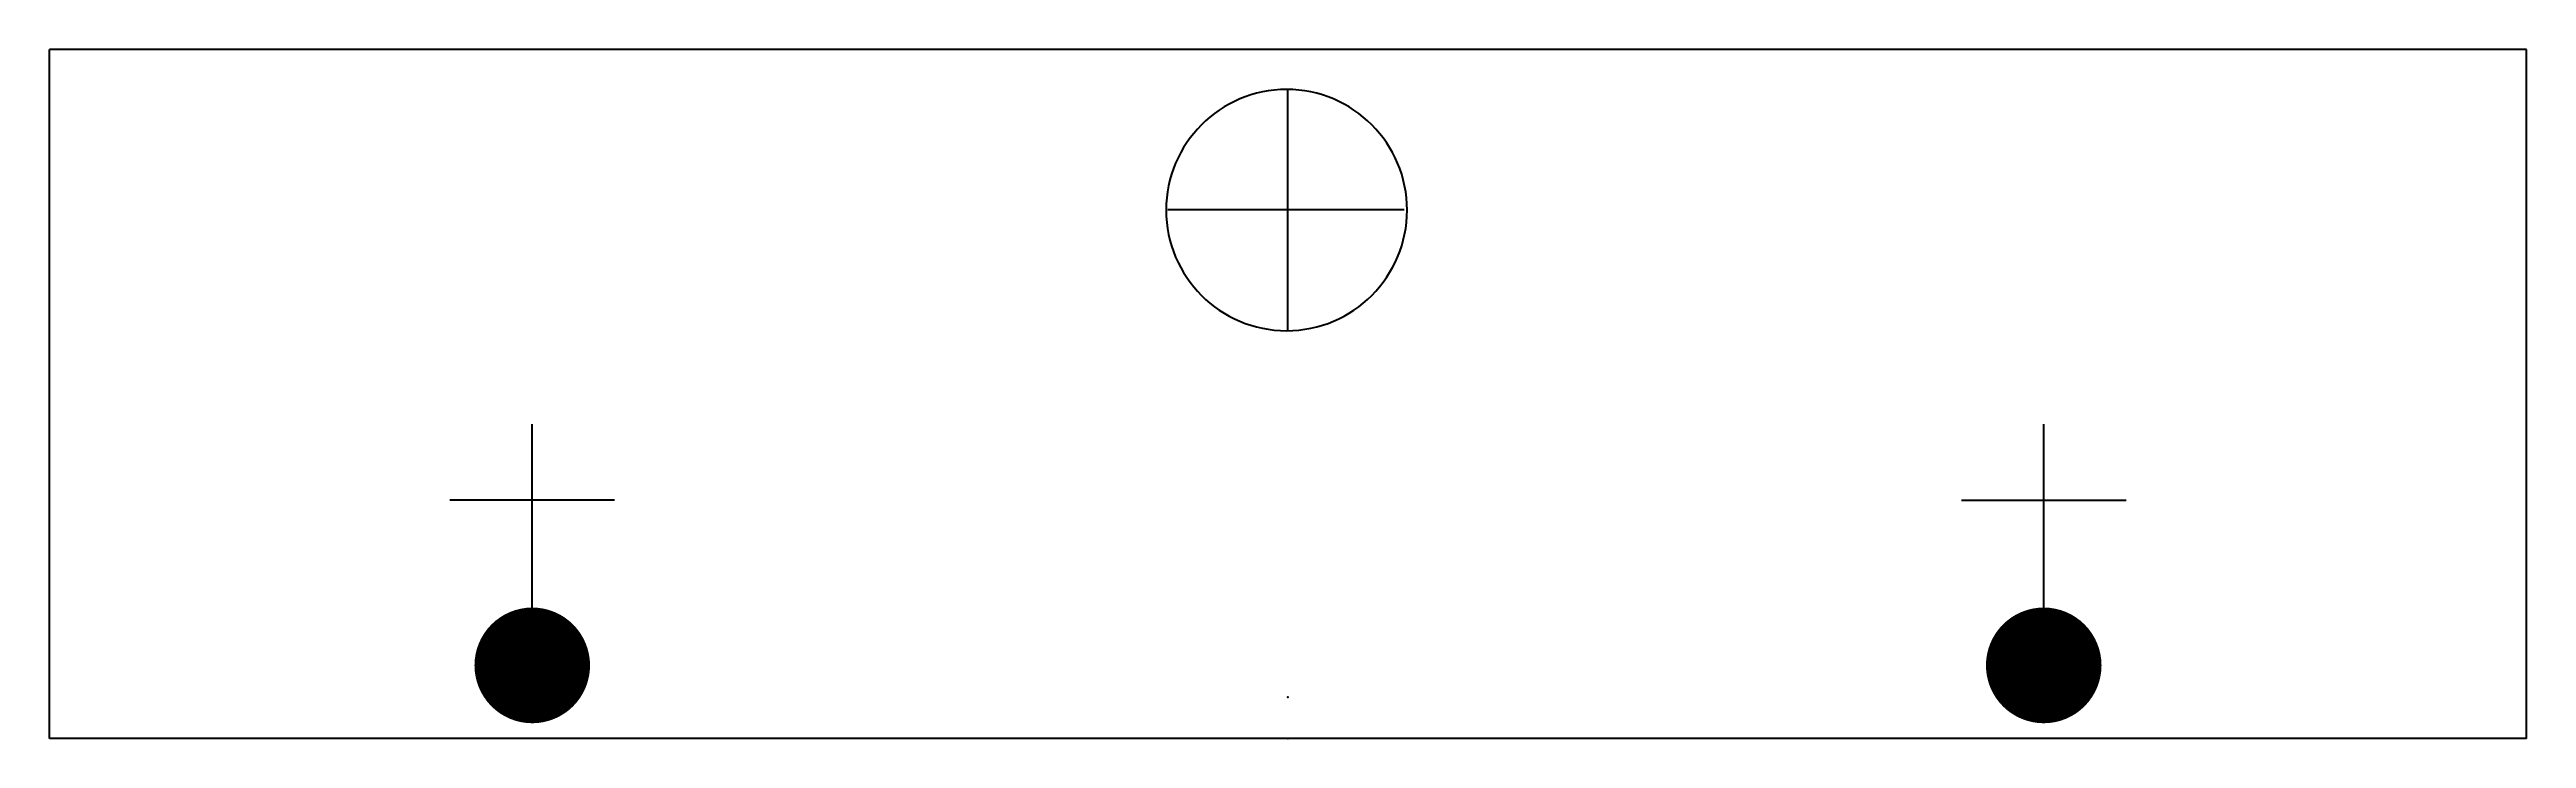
# Model space of a CAD drawing. Extents: x -900 to 900, y 0 to 500.
import ezdxf

# ---------------------------------------------------------------- set-up
doc = ezdxf.new("R2010")
doc.units = 0
doc.header["$LTSCALE"] = 100
doc.header["$MEASUREMENT"] = 0
doc.linetypes.add('CONTINOUS', pattern=[0])
doc.layers.add('TJ(给排水专业S)', color=7, linetype='CONTINUOUS')
doc.styles.get("Standard").update_dxf_attribs({"font": 'txt.shx', "bigfont": 'hc_txt.shx'})

# ---------------------------------------------------------------- blocks, each defined once
blk = doc.blocks.new('A$C3C1E07D8')
at = {"layer": 'TJ(给排水专业S)', "color": 0, "linetype": 'ByBlock'}
for p, q in [((900, 500), (-900, 500)), ((-900, 0), (-900, 500)), ((900, 0), (900, 500)), ((0, 296.4), (0, 470.3)), ((84.4, 383.7), (-87.4, 383.7)), ((-549.2, 53, 1750), (-549.2, 228, 1750)), ((549.2, 53, 1750), (549.2, 228, 1750)), ((-489.5, 173, 1750), (-609, 173, 1750)), ((489.5, 173, 1750), (609, 173, 1750)), ((900, 0), (-900, 0))]:
    blk.add_line(p, q, dxfattribs=at)
at = {"layer": 'TJ(给排水专业S)', "color": 0, "linetype": 'Continuous'}
blk.add_line((-1, 383.5, 1750), (-1, 383.5, 6300), dxfattribs=at)
at = {"layer": 'TJ(给排水专业S)', "color": 0, "linetype": 'ByBlock', "const_width": 42, "elevation": 1750}
for points in [[(-528.2, 53, -1), (-570.2, 53, -1)], [(528.2, 53, 1), (570.2, 53, 1)]]:
    blk.add_lwpolyline(points, format="xyb", close=True, dxfattribs=at)
at = {"layer": 'TJ(给排水专业S)', "color": 0, "linetype": 'CONTINOUS'}
blk.add_ellipse((-1, 383.5, 1750), major_axis=(-61.9, 61.9), ratio=1, start_param=0.785398, end_param=7.068583, dxfattribs=at)
at = {"layer": 'TJ(给排水专业S)', "color": 0}
for p in [(0, 383.7), (-549.2, 53, -1), (0, 30), (0, 0)]:
    blk.add_point(p, dxfattribs=at)
at = {"layer": 'TJ(给排水专业S)', "color": 0, "width": 0.7}
blk.add_text('浩辰公司', height=0.00175, rotation=180, dxfattribs=at).set_placement((-1, 383.5, 1750))

msp = doc.modelspace()

# ---------------------------------------------------------------- block references
at = {"layer": 'TJ(给排水专业S)', "linetype": 'ByBlock'}
msp.add_blockref('A$C3C1E07D8', (0, 0), dxfattribs=at)

doc.saveas('drawing.dxf')
